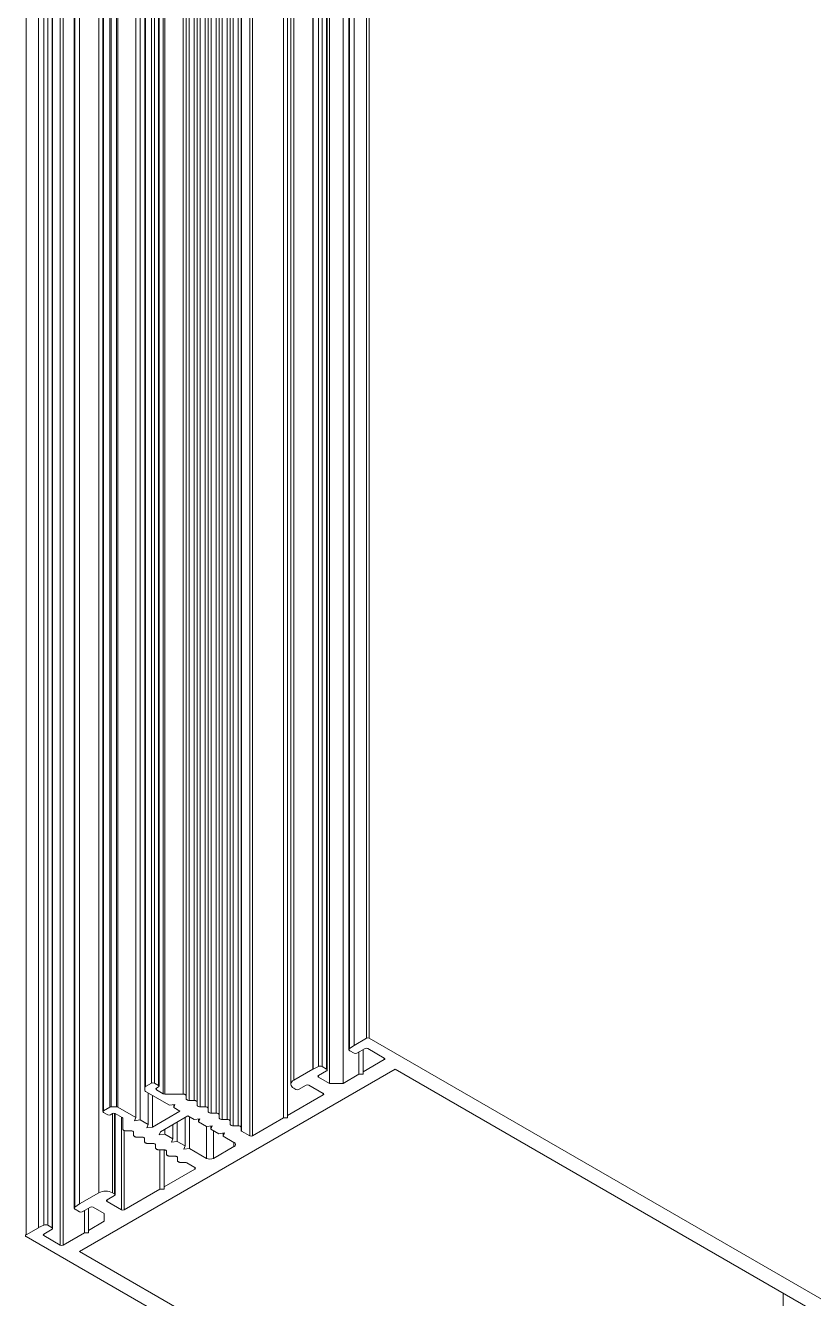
# Model space of a CAD drawing. Header units: millimetres. Extents: x 39 to 459, y 26 to 647.
# Drawn here: x 59.029 to 60.652, y 88.334 to 90.956 of the extents above; entities that cross this region are included whole.
import ezdxf

# ---------------------------------------------------------------- set-up
doc = ezdxf.new("R2010")
doc.units = ezdxf.units.MM

msp = doc.modelspace()

# ---------------------------------------------------------------- linework, layer by layer
at = {"color": 7, "linetype": 'Continuous', "lineweight": 15}
for p, q in [((59.2746, 118.4945), (59.2746, 88.7688)), ((59.2758, 118.4961), (59.2758, 88.7704)), ((59.2885, 118.5035), (59.2885, 88.7777)), ((59.2942, 118.5035), (59.2942, 88.7777)), ((59.3026, 118.4986), (59.3026, 88.7728)), ((59.3038, 88.7712), (59.3038, 118.497)), ((59.5754, 118.501), (59.5754, 88.7753)), ((59.5812, 118.5092), (59.5812, 88.7834)), ((59.3125, 118.4814), (59.3125, 88.7557)), ((59.3154, 118.4808), (59.3154, 88.755)), ((59.3537, 118.4808), (59.3537, 88.755)), ((59.3597, 118.4773), (59.3597, 88.7516)), ((59.3657, 118.4677), (59.3657, 88.742)), ((59.3763, 118.4677), (59.3763, 88.742)), ((59.3823, 118.4642), (59.3823, 88.7385)), ((59.1883, 118.4447), (59.1883, 88.719)), ((59.1895, 118.4463), (59.1895, 88.7206)), ((59.2022, 118.4537), (59.2022, 88.7279)), ((59.2051, 118.4544), (59.2051, 88.7286)), ((59.2164, 118.4544), (59.2164, 88.7286)), ((59.2192, 118.4537), (59.2192, 88.7279)), ((59.3883, 118.4546), (59.3883, 88.7289)), ((59.3989, 118.4546), (59.3989, 88.7289)), ((59.4049, 118.4512), (59.4049, 88.7254)), ((59.4109, 118.4416), (59.4109, 88.7158)), ((59.4215, 118.4416), (59.4215, 88.7158)), ((59.4275, 118.4381), (59.4275, 88.7124)), ((59.5685, 118.4366), (59.5685, 88.7108)), ((59.2557, 118.4326), (59.2557, 88.7069)), ((59.2647, 118.4274), (59.2647, 88.7017)), ((59.4335, 118.4285), (59.4335, 88.7028)), ((59.4442, 118.4285), (59.4442, 88.7028)), ((59.4502, 118.4251), (59.4502, 88.6993)), ((59.4562, 118.4155), (59.4562, 88.6897)), ((59.4668, 118.4155), (59.4668, 88.6897)), ((59.4728, 118.412), (59.4728, 88.6863)), ((59.56, 118.4317), (59.56, 88.7059)), ((59.474, 118.4046), (59.474, 88.6789)), ((59.4907, 118.3949), (59.4907, 88.6692)), ((59.4964, 118.3949), (59.4964, 88.6692)), ((59.1796, 118.2774), (59.1796, 88.5516)), ((59.1398, 118.2544), (59.1398, 88.5286)), ((59.14, 118.2545), (59.14, 88.5288)), ((59.1292, 118.2459), (59.1292, 88.5201)), ((59.1306, 118.2481), (59.1306, 88.5223)), ((59.0552, 118.2056), (59.0552, 88.4798)), ((59.0554, 118.2057), (59.0554, 88.48)), ((59.0663, 118.211), (59.0663, 88.4852)), ((59.0744, 118.2108), (59.0744, 88.485)), ((59.0834, 118.2056), (59.0834, 88.4798)), ((59.0846, 88.4782), (59.0846, 118.2039)), ((59.0297, 118.1909), (59.0297, 88.4651)), ((59.1004, 118.1697), (59.1004, 88.4439)), ((59.1061, 118.1697), (59.1061, 88.4439)), ((59.6503, 88.8047), (59.6503, 92.3589)), ((59.6548, 92.3614), (59.6548, 88.7769)), ((59.6831, 92.3478), (59.6831, 88.7769)), ((59.6949, 92.3327), (59.6949, 88.8466)), ((59.7057, 88.8553), (59.7311, 88.87)), ((59.7368, 88.87), (61.4989, 87.853)), ((59.6963, 88.8488), (59.7055, 88.8551)), ((59.7057, 88.8389), (59.6967, 88.8442)), ((59.7283, 88.8487), (59.7113, 88.8389)), ((59.7156, 88.8414), (59.7156, 88.7957)), ((59.7241, 88.8463), (59.7241, 88.8006)), ((59.7679, 88.8291), (59.734, 88.8487)), ((59.14, 88.4308), (59.7905, 88.8063)), ((59.5812, 88.7834), (59.6208, 88.8063)), ((59.6211, 88.8064), (59.632, 88.8117)), ((59.6401, 88.8115), (59.6491, 88.8063)), ((59.7241, 88.8006), (59.7679, 88.8259)), ((59.7905, 88.8063), (61.2401, 87.9697)), ((59.6491, 88.803), (59.6322, 88.7932)), ((59.6322, 88.79), (59.6548, 88.7769)), ((59.6831, 88.7769), (59.7156, 88.7957)), ((59.7156, 88.7957), (59.7241, 88.7957)), ((59.7241, 88.7957), (59.7241, 88.8006)), ((59.2746, 88.7622), (59.2746, 88.7688)), ((59.2758, 88.7704), (59.2885, 88.7777)), ((59.325, 88.7322), (59.2758, 88.7606)), ((59.2812, 88.7575), (59.2812, 88.6922)), ((59.2942, 88.7777), (59.3026, 88.7728)), ((59.3026, 88.7696), (59.2984, 88.7671)), ((59.2984, 88.7639), (59.3125, 88.7557)), ((59.3154, 88.755), (59.3537, 88.755)), ((59.5685, 88.7108), (59.6421, 88.7532)), ((59.5855, 88.7647), (59.5812, 88.7671)), ((59.6067, 88.7736), (59.5911, 88.7647)), ((59.6421, 88.7565), (59.6124, 88.7736)), ((59.6548, 88.7769), (59.6831, 88.7769)), ((59.1895, 88.7206), (59.2022, 88.7279)), ((59.2051, 88.7286), (59.2164, 88.7286)), ((59.2192, 88.7279), (59.2557, 88.7069)), ((59.2902, 88.7523), (59.2902, 88.687)), ((59.3366, 88.7337), (59.325, 88.7322)), ((59.334, 88.727), (59.3366, 88.7337)), ((59.334, 88.7333), (59.334, 88.727)), ((59.3467, 88.7196), (59.334, 88.727)), ((59.3597, 88.7516), (59.3597, 88.7454)), ((59.3657, 88.742), (59.3763, 88.742)), ((59.3823, 88.7385), (59.3823, 88.7324)), ((59.3883, 88.7289), (59.3989, 88.7289)), ((59.198, 88.7124), (59.1895, 88.7173)), ((59.2079, 88.7149), (59.2036, 88.7124)), ((59.2133, 88.5476), (59.2133, 88.715)), ((59.2277, 88.7067), (59.2135, 88.7149)), ((59.2289, 88.683), (59.2289, 88.7051)), ((59.2557, 88.7069), (59.2531, 88.7002)), ((59.2531, 88.7002), (59.2647, 88.7017)), ((59.2647, 88.7017), (59.2812, 88.6922)), ((59.2902, 88.687), (59.3467, 88.7196)), ((59.3066, 88.6775), (59.3632, 88.7101)), ((59.3575, 88.7069), (59.3575, 88.6481)), ((59.3632, 88.7101), (59.3759, 88.7028)), ((59.3665, 88.7082), (59.3665, 88.6429)), ((59.3759, 88.7028), (59.3875, 88.7043)), ((59.3875, 88.7043), (59.3849, 88.6976)), ((59.3849, 88.7039), (59.3849, 88.6976)), ((59.4049, 88.7254), (59.4049, 88.7193)), ((59.4109, 88.7158), (59.4215, 88.7158)), ((59.4275, 88.7124), (59.4275, 88.7062)), ((59.4335, 88.7028), (59.4442, 88.7028)), ((59.4964, 88.6692), (59.56, 88.7059)), ((59.56, 88.7059), (59.5685, 88.7059)), ((59.5685, 88.7059), (59.5685, 88.7108)), ((59.2455, 88.6795), (59.2349, 88.6795)), ((59.2515, 88.6699), (59.2515, 88.6761)), ((59.2812, 88.6922), (59.2786, 88.6855)), ((59.2786, 88.6855), (59.2902, 88.687)), ((59.3041, 88.6708), (59.3066, 88.6775)), ((59.3156, 88.6827), (59.3156, 88.6723)), ((59.3321, 88.6922), (59.3321, 88.6628)), ((59.3411, 88.6974), (59.3411, 88.6576)), ((59.3849, 88.6976), (59.4014, 88.6881)), ((59.4014, 88.6881), (59.4129, 88.6896)), ((59.4129, 88.6896), (59.4104, 88.6829)), ((59.4104, 88.6893), (59.4104, 88.6829)), ((59.4104, 88.6829), (59.4268, 88.6734)), ((59.4268, 88.6734), (59.4384, 88.6749)), ((59.4384, 88.6749), (59.4358, 88.6682)), ((59.4358, 88.6746), (59.4358, 88.6682)), ((59.4502, 88.6993), (59.4502, 88.6932)), ((59.4562, 88.6897), (59.4668, 88.6897)), ((59.4728, 88.6863), (59.4728, 88.6805)), ((59.474, 88.6789), (59.4907, 88.6692)), ((59.2681, 88.6665), (59.2575, 88.6665)), ((59.2741, 88.6569), (59.2741, 88.663)), ((59.2907, 88.6534), (59.2801, 88.6534)), ((59.2967, 88.6438), (59.2967, 88.6499)), ((59.3156, 88.6723), (59.3041, 88.6708)), ((59.3321, 88.6628), (59.3156, 88.6723)), ((59.3295, 88.6561), (59.3321, 88.6628)), ((59.3411, 88.6576), (59.3295, 88.6561)), ((59.3575, 88.6481), (59.3411, 88.6576)), ((59.355, 88.6414), (59.3575, 88.6481)), ((59.4358, 88.6682), (59.4582, 88.6553)), ((59.3134, 88.6404), (59.3027, 88.6404)), ((59.3055, 88.6404), (59.3055, 88.559)), ((59.314, 88.6403), (59.314, 88.5639)), ((59.3194, 88.6308), (59.3194, 88.6369)), ((59.336, 88.6273), (59.3254, 88.6273)), ((59.342, 88.6177), (59.342, 88.6238)), ((59.3665, 88.6429), (59.355, 88.6414)), ((59.4016, 88.6226), (59.3665, 88.6429)), ((59.4582, 88.6471), (59.4158, 88.6226)), ((59.314, 88.5639), (59.3776, 88.6006)), ((59.358, 88.6142), (59.348, 88.6142)), ((59.3776, 88.6039), (59.3608, 88.6136)), ((59.14, 88.5288), (59.1796, 88.5516)), ((59.2121, 88.5459), (59.1966, 88.5369)), ((59.2079, 88.5516), (59.2121, 88.5492)), ((59.2319, 88.5165), (59.3055, 88.559)), ((59.3055, 88.559), (59.314, 88.559)), ((59.314, 88.559), (59.314, 88.5639)), ((59.1306, 88.5223), (59.1398, 88.5286)), ((59.14, 88.5125), (59.131, 88.5177)), ((59.1626, 88.5223), (59.1457, 88.5125)), ((59.1584, 88.5198), (59.1584, 88.4741)), ((59.1909, 88.5092), (59.1683, 88.5223)), ((59.1966, 88.5337), (59.2263, 88.5165)), ((59.1499, 88.5149), (59.1499, 88.4692)), ((59.1584, 88.4741), (59.1909, 88.4929)), ((59.1909, 88.4929), (59.1909, 88.5092)), ((59.0297, 88.4651), (59.0552, 88.4798)), ((59.0554, 88.48), (59.0663, 88.4852)), ((59.0834, 88.4765), (59.0665, 88.4668)), ((59.0744, 88.485), (59.0834, 88.4798)), ((59.1061, 88.4439), (59.1499, 88.4692)), ((59.1499, 88.4692), (59.1584, 88.4692)), ((59.1584, 88.4692), (59.1584, 88.4741)), ((60.7918, 87.4449), (59.0297, 88.4619)), ((59.0665, 88.4635), (59.1004, 88.4439)), ((60.5896, 87.5942), (59.14, 88.4308)), ((60.5896, 88.3451), (60.5896, 87.5942))]:
    msp.add_line(p, q, dxfattribs=at)
at = {"color": 8, "linetype": 'Continuous', "lineweight": 15}
for p, q in [((59.6208, 92.3994), (59.6208, 88.8063)), ((59.6211, 92.3993), (59.6211, 88.8064)), ((59.632, 92.3847), (59.632, 88.8117)), ((59.6401, 92.3707), (59.6401, 88.8115)), ((59.6491, 92.3589), (59.6491, 88.8063)), ((59.6963, 92.3331), (59.6963, 88.8488)), ((59.7055, 92.335), (59.7055, 88.8551)), ((59.7057, 92.3347), (59.7057, 88.8553)), ((59.7311, 92.3175), (59.7311, 88.87)), ((59.7368, 91.9732), (59.7368, 88.87)), ((59.7679, 88.8291), (59.7679, 88.8259)), ((59.6322, 88.7932), (59.6322, 88.79)), ((59.2984, 88.7671), (59.2984, 88.7639)), ((59.6421, 88.7565), (59.6421, 88.7532)), ((59.2079, 88.7149), (59.2079, 88.5516)), ((59.2121, 88.7154), (59.2121, 88.5492)), ((59.2263, 88.7075), (59.2263, 88.5165)), ((59.2319, 88.68), (59.2319, 88.5165)), ((59.4016, 88.6881), (59.4016, 88.6226)), ((59.4158, 88.6798), (59.4158, 88.6226)), ((59.4582, 88.6553), (59.4582, 88.6471)), ((59.3776, 88.6039), (59.3776, 88.6006)), ((59.1966, 88.5369), (59.1966, 88.5337)), ((59.0665, 88.4668), (59.0665, 88.4635))]:
    msp.add_line(p, q, dxfattribs=at)
at = {"color": 7, "linetype": 'Continuous', "lineweight": 15, "flags": 128}
for points in [[(59.6967, 88.8442), (59.696, 88.8446), (59.6954, 88.8452), (59.6951, 88.8458), (59.6949, 88.8465), (59.695, 88.8471), (59.6952, 88.8477), (59.6957, 88.8483), (59.6963, 88.8488)], [(59.3537, 88.755), (59.3548, 88.7549), (59.3559, 88.7548), (59.357, 88.7544), (59.3579, 88.754), (59.3586, 88.7535), (59.3592, 88.7529), (59.3595, 88.7522), (59.3597, 88.7516)], [(59.3597, 88.7454), (59.3598, 88.7447), (59.3601, 88.7441), (59.3607, 88.7435), (59.3614, 88.743), (59.3623, 88.7425), (59.3634, 88.7422), (59.3645, 88.742), (59.3657, 88.742)], [(59.3763, 88.742), (59.3775, 88.7419), (59.3786, 88.7417), (59.3796, 88.7414), (59.3805, 88.7409), (59.3813, 88.7404), (59.3818, 88.7398), (59.3822, 88.7392), (59.3823, 88.7385)], [(59.3823, 88.7324), (59.3824, 88.7317), (59.3827, 88.731), (59.3833, 88.7304), (59.384, 88.7299), (59.3849, 88.7295), (59.386, 88.7292), (59.3871, 88.729), (59.3883, 88.7289)], [(59.3989, 88.7289), (59.4001, 88.7288), (59.4012, 88.7286), (59.4022, 88.7283), (59.4031, 88.7279), (59.4039, 88.7274), (59.4045, 88.7268), (59.4048, 88.7261), (59.4049, 88.7254)], [(59.4049, 88.7193), (59.405, 88.7186), (59.4054, 88.718), (59.4059, 88.7174), (59.4067, 88.7169), (59.4076, 88.7164), (59.4086, 88.7161), (59.4097, 88.7159), (59.4109, 88.7158)], [(59.4215, 88.7158), (59.4227, 88.7158), (59.4238, 88.7156), (59.4249, 88.7153), (59.4258, 88.7148), (59.4265, 88.7143), (59.4271, 88.7137), (59.4274, 88.7131), (59.4275, 88.7124)], [(59.4275, 88.7062), (59.4277, 88.7056), (59.428, 88.7049), (59.4285, 88.7043), (59.4293, 88.7038), (59.4302, 88.7034), (59.4312, 88.703), (59.4324, 88.7028), (59.4335, 88.7028)], [(59.4442, 88.7028), (59.4453, 88.7027), (59.4465, 88.7025), (59.4475, 88.7022), (59.4484, 88.7018), (59.4492, 88.7012), (59.4497, 88.7006), (59.45, 88.7), (59.4502, 88.6993)], [(59.2349, 88.6795), (59.2337, 88.6796), (59.2326, 88.6798), (59.2315, 88.6801), (59.2306, 88.6805), (59.2299, 88.6811), (59.2293, 88.6817), (59.229, 88.6823), (59.2289, 88.683)], [(59.2515, 88.6761), (59.2514, 88.6767), (59.251, 88.6774), (59.2505, 88.678), (59.2497, 88.6785), (59.2488, 88.6789), (59.2478, 88.6793), (59.2467, 88.6795), (59.2455, 88.6795)], [(59.4502, 88.6932), (59.4503, 88.6925), (59.4506, 88.6919), (59.4512, 88.6913), (59.4519, 88.6907), (59.4528, 88.6903), (59.4539, 88.69), (59.455, 88.6898), (59.4562, 88.6897)], [(59.4668, 88.6897), (59.468, 88.6897), (59.4691, 88.6895), (59.4701, 88.6891), (59.471, 88.6887), (59.4718, 88.6882), (59.4723, 88.6876), (59.4727, 88.6869), (59.4728, 88.6863)], [(59.2575, 88.6665), (59.2563, 88.6665), (59.2552, 88.6667), (59.2542, 88.6671), (59.2532, 88.6675), (59.2525, 88.668), (59.2519, 88.6686), (59.2516, 88.6693), (59.2515, 88.6699)], [(59.2741, 88.663), (59.274, 88.6637), (59.2737, 88.6643), (59.2731, 88.6649), (59.2724, 88.6655), (59.2714, 88.6659), (59.2704, 88.6662), (59.2693, 88.6664), (59.2681, 88.6665)], [(59.2801, 88.6534), (59.2789, 88.6535), (59.2778, 88.6537), (59.2768, 88.654), (59.2759, 88.6544), (59.2751, 88.6549), (59.2746, 88.6555), (59.2742, 88.6562), (59.2741, 88.6569)], [(59.2967, 88.6499), (59.2966, 88.6506), (59.2963, 88.6513), (59.2957, 88.6519), (59.295, 88.6524), (59.2941, 88.6528), (59.293, 88.6531), (59.2919, 88.6533), (59.2907, 88.6534)], [(59.3027, 88.6404), (59.3016, 88.6404), (59.3004, 88.6406), (59.2994, 88.6409), (59.2985, 88.6414), (59.2978, 88.6419), (59.2972, 88.6425), (59.2969, 88.6431), (59.2967, 88.6438)], [(59.3194, 88.6369), (59.3193, 88.6376), (59.3189, 88.6382), (59.3184, 88.6388), (59.3176, 88.6393), (59.3167, 88.6398), (59.3157, 88.6401), (59.3145, 88.6403), (59.3134, 88.6404)], [(59.3254, 88.6273), (59.3242, 88.6274), (59.3231, 88.6276), (59.322, 88.6279), (59.3211, 88.6283), (59.3204, 88.6288), (59.3198, 88.6294), (59.3195, 88.6301), (59.3194, 88.6308)], [(59.342, 88.6238), (59.3419, 88.6245), (59.3415, 88.6252), (59.341, 88.6258), (59.3402, 88.6263), (59.3393, 88.6267), (59.3383, 88.627), (59.3372, 88.6272), (59.336, 88.6273)], [(59.348, 88.6142), (59.3468, 88.6143), (59.3457, 88.6145), (59.3447, 88.6148), (59.3438, 88.6152), (59.343, 88.6158), (59.3425, 88.6164), (59.3421, 88.617), (59.342, 88.6177)], [(59.131, 88.5177), (59.1303, 88.5182), (59.1297, 88.5187), (59.1294, 88.5193), (59.1292, 88.52), (59.1293, 88.5206), (59.1295, 88.5212), (59.13, 88.5218), (59.1306, 88.5223)]]:
    msp.add_lwpolyline(points, dxfattribs=at)
at = {"color": 7, "linetype": 'Continuous', "lineweight": 15}
for centre, radius, start, end in [((59.734, 88.8645), 0.00615, 62.6035, 117.3866), ((59.7071, 88.8528), 0.00284, 119.2458, 124.8835), ((59.7085, 88.8444), 0.00615, 242.6035, 297.3866), ((59.7311, 88.8433), 0.00615, 62.6228, 117.3674), ((59.6225, 88.8036), 0.00319, 115.3877, 120.6008), ((59.6358, 88.8032), 0.00933, 62.8152, 114.3016), ((59.6485, 88.8047), 0.00175, 290.7875, 69.2125), ((59.7673, 88.8275), 0.00174, 290.7164, 69.254), ((59.5843, 88.7753), 0.00873, 110.7659, 249.2282), ((59.6328, 88.7916), 0.00175, 110.8129, 249.1871), ((59.2766, 88.7685), 0.00201, 114.36, 174.2552), ((59.2766, 88.7624), 0.00201, 185.7204, 245.5863), ((59.2913, 88.7723), 0.00615, 62.6139, 117.4058), ((59.299, 88.7655), 0.00175, 110.7962, 249.2334), ((59.302, 88.7712), 0.00175, 290.7204, 69.2204), ((59.3153, 88.7608), 0.00576, 241.9434, 271.1533), ((59.5883, 88.7701), 0.00616, 242.6385, 297.3615), ((59.6095, 88.7682), 0.00614, 62.5981, 117.4117), ((59.6414, 88.7549), 0.00174, 290.7164, 69.254), ((59.2049, 88.7228), 0.00577, 88.8707, 118.0435), ((59.2165, 88.7229), 0.00576, 61.9434, 91.1533), ((59.1901, 88.719), 0.00175, 110.7204, 249.2204), ((59.2008, 88.7179), 0.00615, 242.6139, 297.4058), ((59.2107, 88.7094), 0.00615, 62.6228, 117.3674), ((59.2269, 88.7049), 0.00201, 5.5961, 65.7106), ((59.4748, 88.6807), 0.00201, 185.5961, 245.7106), ((59.4567, 88.6512), 0.00436, 290.76, 69.24), ((59.4936, 88.6746), 0.00614, 242.5981, 297.4117), ((59.4087, 88.6363), 0.0154, 242.6159, 297.388), ((59.3581, 88.6085), 0.00576, 61.9303, 91.1928), ((59.377, 88.6022), 0.00174, 290.7164, 69.254), ((59.1937, 88.5243), 0.0307, 62.6152, 117.3887), ((59.2115, 88.5476), 0.00175, 290.8129, 69.1871), ((59.1414, 88.5263), 0.00282, 119.2423, 124.9014), ((59.1655, 88.5168), 0.00616, 62.6385, 117.3615), ((59.1972, 88.5353), 0.00174, 110.7164, 249.254), ((59.1428, 88.5179), 0.00615, 242.6099, 297.3802), ((59.2291, 88.522), 0.00614, 242.5981, 297.4117), ((59.0303, 88.4635), 0.00175, 110.7709, 249.2587), ((59.0568, 88.4771), 0.00319, 115.3877, 120.6008), ((59.0671, 88.4651), 0.00175, 110.7962, 249.2334), ((59.0701, 88.4767), 0.00933, 62.8114, 114.2981), ((59.0828, 88.4782), 0.00175, 290.7835, 69.2461), ((59.1032, 88.4494), 0.00614, 242.5917, 297.4182)]:
    msp.add_arc(centre, radius, start, end, dxfattribs=at)

doc.saveas('drawing.dxf')
